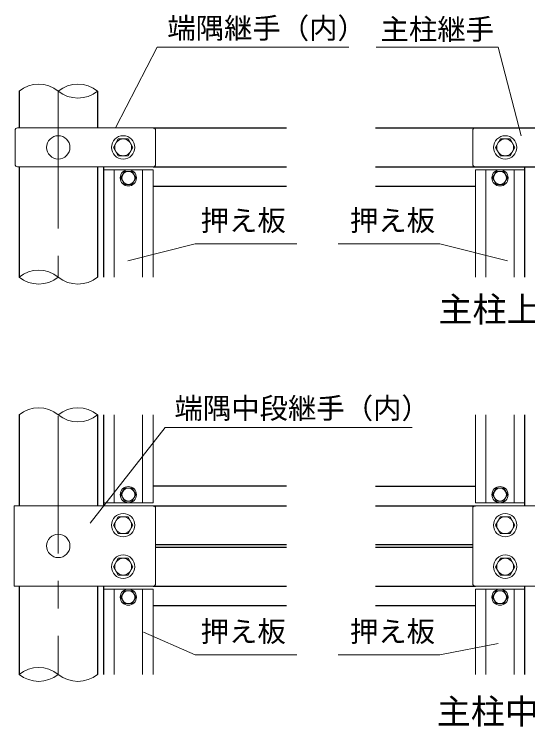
# Model space of a CAD drawing. Units: millimetres, scale not verified. Extents: x -4200 to 4200, y -2970 to 2970.
# Drawn here: x 816 to 2003, y -626 to 1021 of the extents above; entities that cross this region are included whole.
import ezdxf
from ezdxf.enums import TextEntityAlignment as Align

# ---------------------------------------------------------------- set-up
doc = ezdxf.new("R2010")
doc.units = ezdxf.units.MM
doc.header["$LTSCALE"] = 10
doc.linetypes.add('USER1', pattern=[50.8, 31.75, -6.35, 6.35, -6.35])
for name, color, linetype, lineweight in [('0-0_D-TTL-TXT', 7, 'Continuous', 25), ('0-1_D-STR1', 1, 'Continuous', 25), ('0-2_D-BMK', 2, 'USER1', 13), ('0-3_D-STR-DIM', 7, 'Continuous', 13), ('0-6_D-STR3', 3, 'Continuous', 13), ('0-A_D-STR-TXT', 7, 'Continuous', 13)]:
    doc.layers.add(name, color=color, linetype=linetype, lineweight=lineweight)
doc.styles.add('ＭＳ ゴシック', font='')
doc.styles.get('ＭＳ ゴシック').set_extended_font_data('MS Gothic')

msp = doc.modelspace()

# ---------------------------------------------------------------- linework, layer by layer
at = {"layer": '0-1_D-STR1'}
for p, q in [((826.81, 843.59), (826.81, 758.59)), ((1008.31, 843.59), (1008.31, 758.59)), ((826.81, 774.22), (826.81, 758.59)), ((1136.56, 758.59), (1445.13, 758.59)), ((1650.94, 758.59), (1881.94, 758.59)), ((1650.94, 758.59), (2550.94, 758.59)), ((826.81, 668.59), (826.81, 413.59)), ((1008.31, 668.59), (1008.31, 413.59)), ((1022.56, 413.59), (1022.56, 668.59)), ((1136.56, 668.59), (1445.13, 668.59)), ((1650.94, 668.59), (1881.94, 668.59)), ((1650.94, 668.59), (2550.94, 668.59)), ((1995.94, 413.59), (1995.94, 668.59)), ((1136.56, 623.59), (1445.13, 623.59)), ((1650.94, 623.59), (1881.94, 623.59)), ((826.81, 95.32), (826.81, -114.68)), ((1008.31, 95.32), (1008.31, -114.68)), ((1022.56, -114.68), (1022.56, 95.32)), ((1995.94, -114.68), (1995.94, 95.32)), ((1445.13, -69.68), (1136.56, -69.68)), ((1650.94, -69.68), (1881.94, -69.68)), ((1136.56, -114.68), (1445.13, -114.68)), ((1650.94, -114.68), (1881.94, -114.68)), ((1142.56, -204.68), (1445.13, -204.68)), ((1142.56, -210.68), (1445.13, -210.68)), ((1650.94, -204.68), (1875.94, -204.68)), ((1650.94, -210.68), (1875.94, -210.68)), ((826.81, -300.68), (826.81, -504.68)), ((1008.31, -300.68), (1008.31, -504.68)), ((1022.56, -504.68), (1022.56, -300.68)), ((1136.56, -300.68), (1445.13, -300.68)), ((1650.94, -300.68), (1881.94, -300.68)), ((1995.94, -504.68), (1995.94, -300.68)), ((1136.56, -345.68), (1445.13, -345.68)), ((1650.94, -345.68), (1881.94, -345.68))]:
    msp.add_line(p, q, dxfattribs=at)
at = {"layer": '0-2_D-BMK'}
for p, q in [((917.56, 843.59), (917.56, 413.59)), ((917.56, 92.32), (917.56, -504.68))]:
    msp.add_line(p, q, dxfattribs=at)
at = {"layer": '0-3_D-STR-DIM'}
for centre, start, end in [((872.18, 787.61), 50.97549, 129.02451), ((962.93, 787.61), 50.97549, 129.02451), ((962.93, 899.58), 230.97549, 309.02451), ((872.18, 357.61), 50.97549, 129.02451), ((872.18, 469.58), 230.97549, 309.02451), ((962.93, 469.58), 230.97549, 309.02451), ((872.18, 39.33), 50.97549, 129.02451), ((962.93, 39.33), 50.97549, 129.02451), ((962.93, 151.3), 230.97549, 309.02451), ((872.18, -560.67), 50.97549, 129.02451), ((872.18, -448.7), 230.97549, 309.02451), ((962.93, -448.7), 230.97549, 309.02451)]:
    msp.add_arc(centre, 72.06, start, end, dxfattribs=at)
at = {"layer": '0-6_D-STR3'}
for p, q in [((1136.56, 758.59), (823.56, 758.59)), ((1881.94, 758.59), (2319.94, 758.59)), ((817.56, 752.59), (817.56, 674.59)), ((1142.56, 752.59), (1142.56, 674.59)), ((1875.94, 752.59), (1875.94, 674.59)), ((1136.56, 668.59), (823.56, 668.59)), ((1136.56, 661.84), (1022.56, 661.84)), ((1022.56, 661.84), (1022.56, 413.59)), ((1046.56, 661.84), (1046.56, 413.59)), ((1112.56, 661.84), (1112.56, 413.59)), ((1136.56, 661.84), (1136.56, 413.59)), ((1881.94, 668.59), (2319.94, 668.59)), ((1995.94, 661.84), (1881.94, 661.84)), ((1881.94, 661.84), (1881.94, 413.59)), ((1905.94, 661.84), (1905.94, 413.59)), ((1971.94, 661.84), (1971.94, 413.59)), ((1995.94, 661.84), (1995.94, 413.59)), ((1022.56, 95.32), (1022.56, -107.93)), ((1046.56, 95.32), (1046.56, -107.93)), ((1112.56, 95.32), (1112.56, -107.93)), ((1136.56, 95.32), (1136.56, -107.93)), ((1881.94, 95.32), (1881.94, -107.93)), ((1905.94, 95.32), (1905.94, -107.93)), ((1971.94, 95.32), (1971.94, -107.93)), ((1995.94, 95.32), (1995.94, -107.93)), ((815.71, -114.68), (1136.56, -114.68)), ((815.71, -300.68), (815.71, -114.68)), ((1136.56, -107.93), (1022.56, -107.93)), ((1995.94, -107.93), (1881.94, -107.93)), ((1881.94, -114.68), (2319.94, -114.68)), ((1142.56, -120.68), (1142.56, -294.68)), ((1875.94, -120.68), (1875.94, -294.68)), ((815.71, -300.68), (1136.56, -300.68)), ((1136.56, -307.43), (1022.56, -307.43)), ((1022.56, -504.68), (1022.56, -307.43)), ((1046.56, -307.43), (1046.56, -504.68)), ((1112.56, -307.43), (1112.56, -504.68)), ((1136.56, -307.43), (1136.56, -504.68)), ((1881.94, -300.68), (2319.94, -300.68)), ((1995.94, -307.43), (1881.94, -307.43)), ((1881.94, -307.43), (1881.94, -504.68)), ((1905.94, -307.43), (1905.94, -504.68)), ((1971.94, -307.43), (1971.94, -504.68)), ((1995.94, -307.43), (1995.94, -504.68))]:
    msp.add_line(p, q, dxfattribs=at)
for points in [[(1090.06, 713.59), (1078.83, 733.09), (1056.28, 733.09), (1045.06, 713.59), (1056.28, 694.09), (1078.83, 694.09)], [(1973.44, 713.59), (1962.21, 733.09), (1939.66, 733.09), (1928.44, 713.59), (1939.66, 694.09), (1962.21, 694.09)], [(1096.88, 643.09), (1088.22, 658.09), (1070.9, 658.09), (1062.24, 643.09), (1070.9, 628.09), (1088.22, 628.09)], [(1956.26, 643.09), (1947.6, 658.09), (1930.28, 658.09), (1921.61, 643.09), (1930.28, 628.09), (1947.6, 628.09)], [(1096.88, -89.18), (1088.22, -74.18), (1070.9, -74.18), (1062.24, -89.18), (1070.9, -104.18), (1088.22, -104.18)], [(1956.26, -89.18), (1947.6, -74.18), (1930.28, -74.18), (1921.61, -89.18), (1930.28, -104.18), (1947.6, -104.18)], [(1045.06, -159.68), (1056.28, -140.18), (1078.83, -140.18), (1090.06, -159.68), (1078.83, -179.18), (1056.28, -179.18)], [(1973.44, -159.68), (1962.21, -140.18), (1939.66, -140.18), (1928.44, -159.68), (1939.66, -179.18), (1962.21, -179.18)], [(1045.06, -255.68), (1056.28, -236.18), (1078.83, -236.18), (1090.06, -255.68), (1078.83, -275.18), (1056.28, -275.18)], [(1973.44, -255.68), (1962.21, -236.18), (1939.66, -236.18), (1928.44, -255.68), (1939.66, -275.18), (1962.21, -275.18)], [(1096.88, -326.18), (1088.22, -311.18), (1070.9, -311.18), (1062.24, -326.18), (1070.9, -341.18), (1088.22, -341.18)], [(1956.26, -326.18), (1947.6, -311.18), (1930.28, -311.18), (1921.61, -326.18), (1930.28, -341.18), (1947.6, -341.18)]]:
    msp.add_lwpolyline(points, close=True, dxfattribs=at)
for centre, radius in [((917.56, 713.59), 27), ((1067.56, 713.59), 27), ((1067.56, 713.59), 19.5), ((1950.94, 713.59), 27), ((1950.94, 713.59), 19.5), ((1079.56, 643.09), 18.75), ((1938.94, 643.09), 18.75), ((1079.56, 643.09), 15), ((1938.94, 643.09), 15), ((1079.56, -89.18), 18.75), ((1079.56, -89.18), 15), ((1938.94, -89.18), 18.75), ((1938.94, -89.18), 15), ((1067.56, -159.68), 27), ((1067.56, -159.68), 19.5), ((1950.94, -159.68), 27), ((1950.94, -159.68), 19.5), ((917.56, -207.68), 27), ((1067.56, -255.68), 27), ((1950.94, -255.68), 27), ((1067.56, -255.68), 19.5), ((1950.94, -255.68), 19.5), ((1079.56, -326.18), 18.75), ((1079.56, -326.18), 15), ((1938.94, -326.18), 18.75), ((1938.94, -326.18), 15)]:
    msp.add_circle(centre, radius, dxfattribs=at)
for centre, start, end in [((823.56, 752.59), 90, 180), ((1136.56, 752.59), 0, 90), ((1881.94, 752.59), 90, 180), ((823.56, 674.59), 180, 270), ((1136.56, 674.59), 270, 0), ((1881.94, 674.59), 180, 270), ((1136.56, -120.68), 0, 90), ((1881.94, -120.68), 90, 180), ((1136.56, -294.68), 270, 0), ((1881.94, -294.68), 180, 270)]:
    msp.add_arc(centre, 6, start, end, dxfattribs=at)
at = {"layer": '0-A_D-STR-TXT'}
for p, q in [((1146.18, 944.95), (1050.48, 760.37)), ((1146.18, 944.95), (1589.69, 944.95)), ((1934.99, 944.95), (1652.24, 944.95)), ((1934.99, 944.95), (1988.2, 740.09)), ((1234.04, 490.44), (1078.07, 451.25)), ((1234.04, 490.44), (1469.29, 490.44)), ((1799.94, 490.44), (1564.69, 490.44)), ((1799.94, 490.44), (1955.9, 451.25)), ((1164.32, 66.39), (991.34, -155.36)), ((1164.32, 66.39), (1736.11, 66.39)), ((1234.04, -459.61), (1114.39, -406.86)), ((1799.94, -459.61), (1934.48, -432.91)), ((1234.04, -459.61), (1469.29, -459.61)), ((1799.94, -459.61), (1564.69, -459.61))]:
    msp.add_line(p, q, dxfattribs=at)

# ---------------------------------------------------------------- texts
at = {"layer": '0-0_D-TTL-TXT', "style": 'ＭＳ ゴシック'}
for s, p in [('主柱上段取付詳細', (1796.68, 292.97)), ('主柱中段取付詳細', (1792.66, -636.58))]:
    msp.add_text(s, height=57.7, dxfattribs=at).set_placement(p, align=Align.BOTTOM_LEFT)
at = {"layer": '0-A_D-STR-TXT', "style": 'ＭＳ ゴシック'}
for s, p in [('端隅継手（内）', (1169.64, 950.72)), ('主柱継手', (1662.74, 948.22)), ('押え板', (1246.84, 506.13)), ('押え板', (1591.93, 506.13)), ('端隅中段継手（内）', (1186.3, 72.17)), ('押え板', (1246.84, -443.91)), ('押え板', (1591.93, -443.91))]:
    msp.add_text(s, height=48.09, dxfattribs=at).set_placement(p, align=Align.BOTTOM_LEFT)

doc.saveas('drawing.dxf')
